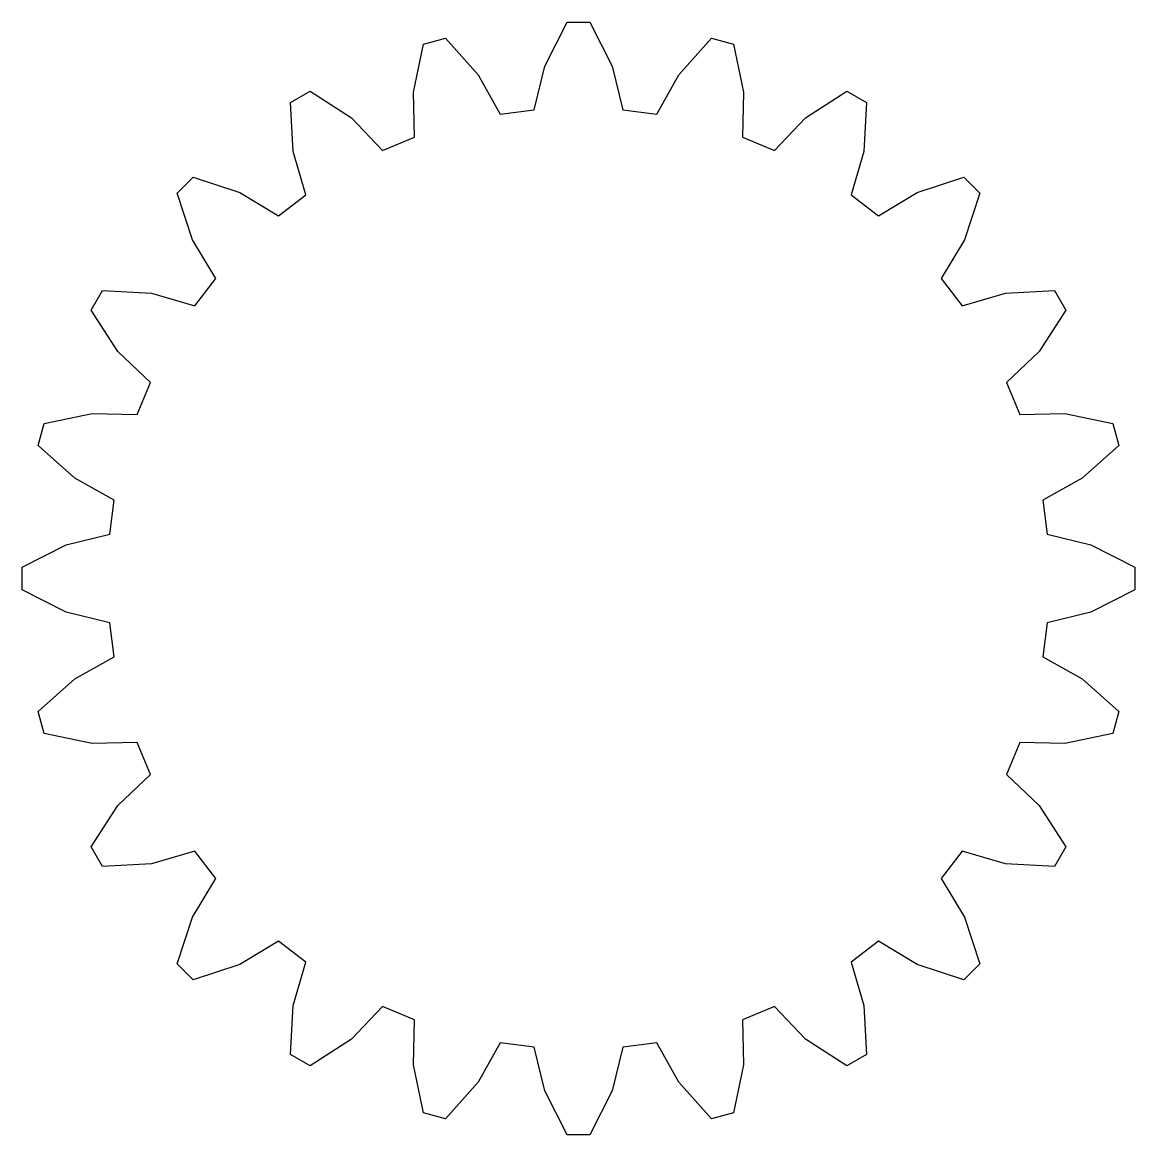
# Model space of a CAD drawing. Extents: x 59.1 to 152.5, y 100.1 to 193.5.
import ezdxf

# ---------------------------------------------------------------- set-up
doc = ezdxf.new("R2010")
doc.units = 0
doc.layers.add('Layer_1', color=7, linetype='CONTINUOUS')

msp = doc.modelspace()

# ---------------------------------------------------------------- linework, layer by layer
at = {"layer": 'Layer_1', "color": 7}
msp.add_lwpolyline([(145.184707, 150.476656), (148.861498, 149.575802), (152.537442, 147.706362), (152.537442, 145.804749), (148.861498, 143.935309), (145.184707, 143.034456), (144.807093, 140.16482), (148.12518, 138.343076), (151.192089, 135.586047), (150.699893, 133.749062), (146.665244, 132.895058), (142.880927, 132.976338), (141.773204, 130.302282), (144.506809, 127.683824), (146.755838, 124.227167), (145.804749, 122.580118), (141.686562, 122.799122), (138.052104, 123.857173), (136.290191, 121.561013), (138.253047, 118.324207), (139.530384, 114.403293), (138.185596, 113.058504), (134.264682, 114.335842), (131.027876, 116.298698), (128.731716, 114.536784), (129.789767, 110.902327), (130.008771, 106.78414), (128.361722, 105.833051), (124.905064, 108.08208), (122.286607, 110.815684), (119.612551, 109.707962), (119.693831, 105.923644), (118.839827, 101.888996), (117.002842, 101.3968), (114.245813, 104.463709), (112.424069, 107.781796), (109.554433, 107.404182), (108.65358, 103.727391), (106.78414, 100.051447), (104.882527, 100.051447), (103.013087, 103.727391), (102.112233, 107.404182), (99.242598, 107.781796), (97.420853, 104.463709), (94.663824, 101.3968), (92.82684, 101.888996), (91.972836, 105.923644), (92.054116, 109.707962), (89.38006, 110.815684), (86.761602, 108.08208), (83.304944, 105.833051), (81.657896, 106.78414), (81.8769, 110.902327), (82.934951, 114.536784), (80.638791, 116.298698), (77.401984, 114.335842), (73.481071, 113.058504), (72.136282, 114.403293), (73.41362, 118.324207), (75.376476, 121.561013), (73.614562, 123.857173), (69.980104, 122.799122), (65.861918, 122.580118), (64.910829, 124.227167), (67.159858, 127.683824), (69.893462, 130.302282), (68.78574, 132.976338), (65.001422, 132.895058), (60.966773, 133.749062), (60.474578, 135.586047), (63.541487, 138.343076), (66.859573, 140.16482), (66.48196, 143.034456), (62.805169, 143.935309), (59.129224, 145.804749), (59.129224, 147.706362), (62.805169, 149.575802), (66.48196, 150.476656), (66.859573, 153.346291), (63.541487, 155.168036), (60.474578, 157.925064), (60.966773, 159.762049), (65.001422, 160.616053), (68.78574, 160.534773), (69.893462, 163.208829), (67.159858, 165.827287), (64.910829, 169.283944), (65.861918, 170.930993), (69.980104, 170.711989), (73.614562, 169.653938), (75.376476, 171.950098), (73.41362, 175.186904), (72.136282, 179.107818), (73.481071, 180.452607), (77.401984, 179.175269), (80.638791, 177.212413), (82.934951, 178.974327), (81.8769, 182.608784), (81.657896, 186.726971), (83.304944, 187.67806), (86.761602, 185.429031), (89.38006, 182.695427), (92.054116, 183.803149), (91.972836, 187.587467), (92.82684, 191.622116), (94.663824, 192.114311), (97.420853, 189.047402), (99.242598, 185.729316), (102.112233, 186.106929), (103.013087, 189.78372), (104.882527, 193.459664), (106.78414, 193.459664), (108.65358, 189.78372), (109.554433, 186.106929), (112.424069, 185.729316), (114.245813, 189.047402), (117.002842, 192.114311), (118.839827, 191.622116), (119.693831, 187.587467), (119.612551, 183.803149), (122.286607, 182.695427), (124.905064, 185.429031), (128.361722, 187.67806), (130.008771, 186.726971), (129.789767, 182.608784), (128.731716, 178.974327), (131.027876, 177.212413), (134.264682, 179.175269), (138.185596, 180.452607), (139.530384, 179.107818), (138.253047, 175.186904), (136.290191, 171.950098), (138.052104, 169.653938), (141.686562, 170.711989), (145.804749, 170.930993), (146.755838, 169.283944), (144.506809, 165.827287), (141.773204, 163.208829), (142.880927, 160.534773), (146.665244, 160.616053), (150.699893, 159.762049), (151.192089, 157.925064), (148.12518, 155.168036), (144.807093, 153.346291), (145.184707, 150.476656)], dxfattribs=at)

doc.saveas('drawing.dxf')
